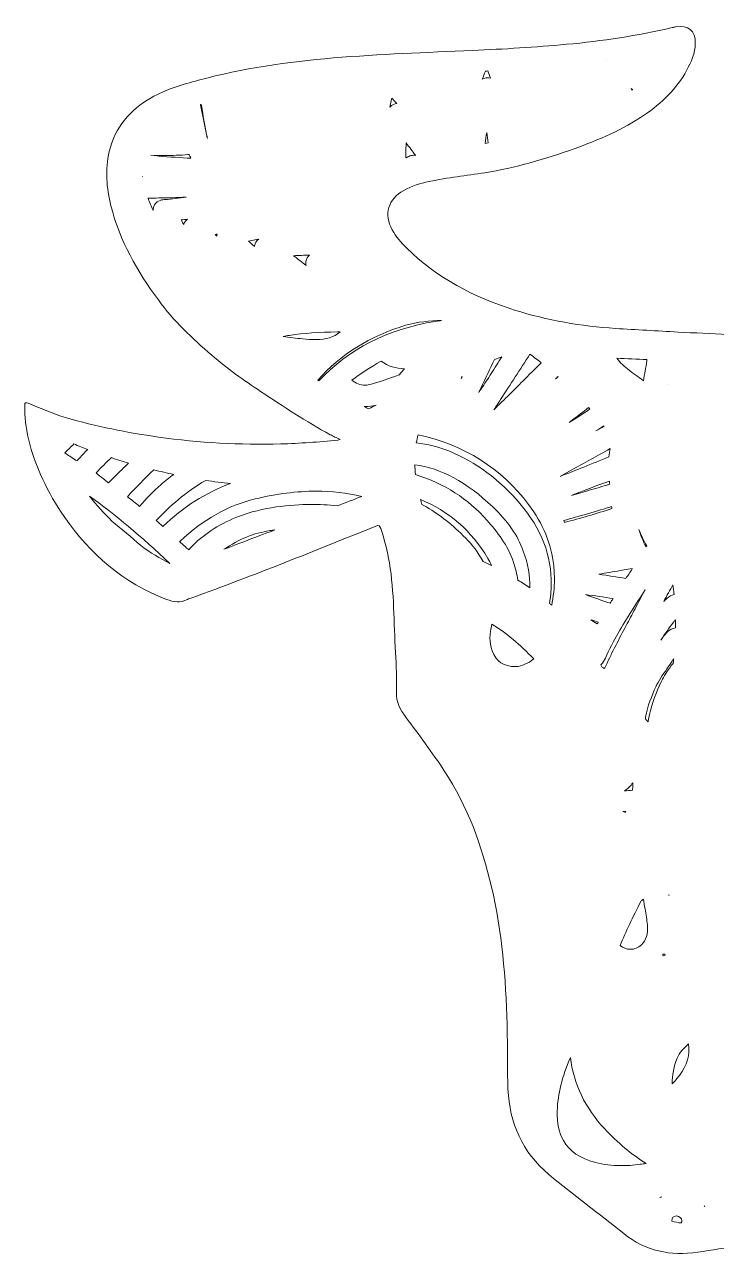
# Model space of a CAD drawing. Extents: x 86 to 1914, y -1775 to -226.
# Drawn here: x 86 to 957, y -1775 to -226 of the extents above; entities that cross this region are included whole.
import ezdxf

# ---------------------------------------------------------------- set-up
doc = ezdxf.new("R2010")
doc.units = 0
doc.header["$MEASUREMENT"] = 0
doc.layers.add('Layer 1', color=7, linetype='Continuous')

# ---------------------------------------------------------------- blocks, each defined once
blk = doc.blocks.new('block 2')
at = {"layer": 'Layer 1', "lineweight": 0}
for points, knots in [([(1909.2, -702.3), (1893.5, -708.4), (1878.2, -715.5), (1862.1, -720.2), (1823.7, -731.4), (1784.5, -739.2), (1745, -744.8), (1694, -752.1), (1642.8, -754.8), (1591.3, -753.4), (1567.4, -752.8), (1543.5, -751.1), (1519.7, -748.6), (1519, -748.5), (1518.2, -748.3), (1516.5, -747.9), (1521.3, -745.6), (1525.3, -743.8), (1529.1, -741.8), (1559.4, -725.5), (1588, -706.3), (1616.7, -687.4), (1638, -673.4), (1658.7, -658.5), (1678, -641.9), (1702.6, -620.8), (1726.1, -598.7), (1745.3, -572.4), (1771.8, -536.3), (1794.1, -498), (1805, -454), (1810.6, -431.4), (1812.5, -408.6), (1807.1, -385.7), (1800, -355.1), (1781.2, -333.4), (1754.4, -318.1), (1735.8, -307.4), (1715.3, -301.6), (1694.8, -296), (1639.3, -281), (1582.5, -273), (1525.3, -268.1), (1467, -263.1), (1408.5, -261.3), (1350.1, -258.6), (1310.6, -256.9), (1271.2, -254.5), (1231.9, -250.9), (1187, -246.9), (1142.6, -240), (1098.8, -229.8), (1097.4, -229.5), (1096, -229.3), (1094.6, -229), (1078.6, -226.1), (1069.7, -233.5), (1069.8, -249.7), (1069.9, -262.1), (1075, -273.1), (1080.7, -283.7), (1093.3, -307.2), (1112.1, -324.9), (1133.8, -339.7), (1161.2, -358.4), (1191.4, -371.1), (1222.3, -382.3), (1258.9, -395.4), (1296.1, -406.2), (1334.6, -412.4), (1357.9, -416.2), (1381.4, -418.3), (1404.5, -423.4), (1415.7, -425.9), (1426.7, -428.9), (1436.7, -434.6), (1456.4, -445.6), (1461.8, -464.5), (1451.1, -484.3), (1446.4, -492.9), (1440, -500.1), (1433.1, -506.9), (1394.6, -544.9), (1348.2, -569.1), (1297.2, -585.1), (1255.8, -598.1), (1213.5, -605.3), (1170.3, -608.2), (1144, -609.9), (1117.8, -611.2), (1091.5, -612.8), (1070.7, -614), (1049.8, -614.3), (1028.9, -615.7), (1019.3, -616.3), (1009.6, -616.5), (1000, -616.5), (990.4, -616.5), (980.7, -616.3), (971.1, -615.7), (950.2, -614.3), (929.3, -614), (908.5, -612.8), (882.2, -611.2), (856, -609.9), (829.7, -608.2), (786.5, -605.3), (744.2, -598.1), (702.8, -585.1), (651.8, -569.1), (605.4, -544.9), (566.9, -506.9), (560, -500.1), (553.6, -492.9), (548.9, -484.3), (538.2, -464.5), (543.6, -445.6), (563.3, -434.6), (573.3, -428.9), (584.3, -425.9), (595.5, -423.4), (618.6, -418.3), (642.1, -416.2), (665.4, -412.4), (703.9, -406.2), (741.1, -395.4), (777.7, -382.3), (808.6, -371.1), (838.8, -358.4), (866.2, -339.7), (887.9, -324.9), (906.7, -307.2), (919.3, -283.7), (925, -273.1), (930.1, -262.1), (930.2, -249.7), (930.3, -233.5), (921.4, -226.1), (905.4, -229), (904, -229.3), (902.6, -229.5), (901.2, -229.8), (857.4, -240), (813, -246.9), (768.1, -250.9), (728.8, -254.5), (689.4, -256.9), (649.9, -258.6), (591.5, -261.3), (533, -263.1), (474.7, -268.1), (417.5, -273), (360.7, -281), (305.2, -296), (284.7, -301.6), (264.2, -307.4), (245.6, -318.1), (218.8, -333.4), (200, -355.1), (192.9, -385.7), (187.5, -408.6), (189.4, -431.4), (195, -454), (205.9, -498), (228.2, -536.3), (254.7, -572.4), (273.9, -598.7), (297.4, -620.8), (322, -641.9), (341.3, -658.5), (362, -673.4), (383.3, -687.4), (412, -706.3), (440.6, -725.5), (470.9, -741.8), (474.7, -743.8), (478.7, -745.6), (483.5, -747.9), (481.8, -748.3), (481, -748.5), (480.3, -748.6), (456.5, -751.1), (432.6, -752.8), (408.7, -753.4), (357.2, -754.8), (306, -752.1), (255, -744.8), (215.5, -739.2), (176.3, -731.4), (137.9, -720.2), (121.8, -715.5), (106.5, -708.4), (90.8, -702.3), (87.7, -701.1), (86.4, -701.1), (86.5, -705.1), (86.7, -719.2), (87.8, -733.3), (91.1, -747.1), (99.7, -782.6), (115.6, -815), (136.2, -844.9), (168.8, -892.2), (210.5, -928.1), (264.7, -948.9), (273.9, -952.4), (282.4, -954), (291.3, -948.9), (293, -948), (294.9, -947.7), (296.7, -947), (374.6, -918.8), (451.5, -888), (528.2, -856.7), (532.2, -855.1), (533.2, -856.2), (534.4, -859.7), (539.3, -873.8), (542.8, -888.3), (545.3, -903), (551.6, -940.3), (550.7, -978.1), (553, -1015.7), (554, -1032.3), (554.9, -1049), (554.2, -1065.6), (553.8, -1078.1), (558.8, -1087.4), (565.9, -1096.9), (582.4, -1119.2), (599.1, -1141.4), (614.4, -1164.5), (643.8, -1209.1), (661.6, -1258.6), (673.7, -1310.4), (687.1, -1367.2), (691.8, -1425.2), (693.4, -1483.4), (694.2, -1510.5), (693.3, -1537.6), (694.5, -1564.7), (696.5, -1608), (712.6, -1644.2), (746.1, -1672.3), (776.7, -1698), (809.1, -1721.5), (840.2, -1746.5), (867.5, -1768.4), (898.9, -1775.2), (933.3, -1769.9), (951, -1767.2), (968.6, -1764.2), (986.5, -1762.9), (991, -1762.5), (995.5, -1762.4), (1000, -1762.4), (1004.5, -1762.4), (1009, -1762.5), (1013.5, -1762.9), (1031.4, -1764.2), (1049, -1767.2), (1066.7, -1769.9), (1101.1, -1775.2), (1132.5, -1768.4), (1159.8, -1746.5), (1190.9, -1721.5), (1223.2, -1698), (1253.9, -1672.3), (1287.4, -1644.2), (1303.5, -1608), (1305.5, -1564.7), (1306.7, -1537.6), (1305.8, -1510.5), (1306.6, -1483.4), (1308.2, -1425.2), (1312.9, -1367.2), (1326.3, -1310.4), (1338.4, -1258.6), (1356.2, -1209.1), (1385.6, -1164.5), (1400.9, -1141.4), (1417.6, -1119.2), (1434.1, -1096.9), (1441.2, -1087.4), (1446.2, -1078.1), (1445.8, -1065.6), (1445.1, -1049), (1446, -1032.3), (1447, -1015.7), (1449.3, -978.1), (1448.4, -940.3), (1454.7, -903), (1457.2, -888.3), (1460.7, -873.8), (1465.6, -859.7), (1466.8, -856.2), (1467.8, -855.1), (1471.8, -856.7), (1548.5, -888), (1625.4, -918.8), (1703.3, -947), (1705.1, -947.7), (1707, -948), (1708.7, -948.9), (1717.6, -954), (1726.1, -952.4), (1735.3, -948.9), (1789.5, -928.1), (1831.2, -892.2), (1863.8, -844.9), (1884.4, -815), (1900.3, -782.6), (1908.9, -747.1), (1912.2, -733.3), (1913.3, -719.2), (1913.5, -705.1), (1913.6, -701.1), (1912.3, -701.1), (1909.2, -702.3)], [0, 0, 0, 0, 1, 1, 1, 2, 2, 2, 3, 3, 3, 4, 4, 4, 5, 5, 5, 6, 6, 6, 7, 7, 7, 8, 8, 8, 9, 9, 9, 10, 10, 10, 11, 11, 11, 12, 12, 12, 13, 13, 13, 14, 14, 14, 15, 15, 15, 16, 16, 16, 17, 17, 17, 18, 18, 18, 19, 19, 19, 20, 20, 20, 21, 21, 21, 22, 22, 22, 23, 23, 23, 24, 24, 24, 25, 25, 25, 26, 26, 26, 27, 27, 27, 28, 28, 28, 29, 29, 29, 30, 30, 30, 31, 31, 31, 32, 32, 32, 33, 33, 33, 34, 34, 34, 35, 35, 35, 36, 36, 36, 37, 37, 37, 38, 38, 38, 39, 39, 39, 40, 40, 40, 41, 41, 41, 42, 42, 42, 43, 43, 43, 44, 44, 44, 45, 45, 45, 46, 46, 46, 47, 47, 47, 48, 48, 48, 49, 49, 49, 50, 50, 50, 51, 51, 51, 52, 52, 52, 53, 53, 53, 54, 54, 54, 55, 55, 55, 56, 56, 56, 57, 57, 57, 58, 58, 58, 59, 59, 59, 60, 60, 60, 61, 61, 61, 62, 62, 62, 63, 63, 63, 64, 64, 64, 65, 65, 65, 66, 66, 66, 67, 67, 67, 68, 68, 68, 69, 69, 69, 70, 70, 70, 71, 71, 71, 72, 72, 72, 73, 73, 73, 74, 74, 74, 75, 75, 75, 76, 76, 76, 77, 77, 77, 78, 78, 78, 79, 79, 79, 80, 80, 80, 81, 81, 81, 82, 82, 82, 83, 83, 83, 84, 84, 84, 85, 85, 85, 86, 86, 86, 87, 87, 87, 88, 88, 88, 89, 89, 89, 90, 90, 90, 91, 91, 91, 92, 92, 92, 93, 93, 93, 94, 94, 94, 95, 95, 95, 96, 96, 96, 97, 97, 97, 98, 98, 98, 99, 99, 99, 100, 100, 100, 101, 101, 101, 102, 102, 102, 103, 103, 103, 104, 104, 104, 105, 105, 105, 106, 106, 106, 106]), ([(818.5, -270.9), (818.5, -270.9), (818.5, -270.9), (818.5, -270.9), (818.5, -270.9), (818.6, -270.9), (818.6, -270.9), (818.6, -270.9), (818.5, -270.9), (818.5, -270.9)], [0, 0, 0, 0, 1, 1, 1, 2, 2, 2, 3, 3, 3, 3]), ([(668.5, -292.9), (666.2, -292.9), (664.1, -293.5), (662.1, -294.6), (663.4, -291.2), (664.8, -287.9), (666.2, -284.5), (667.2, -284.5), (668.2, -284.4), (669.2, -284.4), (670.3, -287.4), (671.4, -290.5), (672.4, -293.5), (670.7, -293), (669.3, -292.9), (668.5, -292.9)], [0, 0, 0, 0, 1, 1, 1, 2, 2, 2, 3, 3, 3, 4, 4, 4, 5, 5, 5, 5]), ([(850.3, -308.7), (850.3, -308.7), (849.3, -306.6), (849.3, -306.6), (850.1, -307), (850.8, -307.4), (851.6, -307.8), (851.2, -308.1), (850.7, -308.4), (850.3, -308.7)], [0, 0, 0, 0, 1, 1, 1, 2, 2, 2, 3, 3, 3, 3]), ([(545.9, -330.1), (546.6, -326.4), (547.5, -322.7), (548.4, -318.8), (550.4, -320.9), (552.5, -323.1), (554.6, -325.3), (552.4, -325.5), (548.7, -326.5), (545.9, -330.1)], [0, 0, 0, 0, 1, 1, 1, 2, 2, 2, 3, 3, 3, 3]), ([(315.3, -364.1), (312.9, -353.2), (310.7, -342), (308.5, -331.2), (308.5, -331.2), (307.6, -326.8), (307.6, -326.8), (307.9, -326.7), (308.3, -326.6), (308.7, -326.4), (308.9, -327.4), (309, -328.4), (309.2, -329.4), (310.8, -340.1), (312.7, -352), (315.3, -364.1)], [0, 0, 0, 0, 1, 1, 1, 2, 2, 2, 3, 3, 3, 4, 4, 4, 5, 5, 5, 5]), ([(315.3, -364.4), (315.7, -366.1), (316.1, -367.8), (316.4, -369.4), (316.2, -368.6), (316, -367.7), (315.8, -366.8), (315.7, -366), (315.5, -365.2), (315.3, -364.4)], [0, 0, 0, 0, 1, 1, 1, 2, 2, 2, 3, 3, 3, 3]), ([(665.8, -375.5), (666.3, -370.9), (667, -366.4), (667.7, -361.9), (668.4, -366.2), (669, -370.5), (669.5, -374.8), (668.3, -375.1), (667, -375.3), (665.8, -375.5)], [0, 0, 0, 0, 1, 1, 1, 2, 2, 2, 3, 3, 3, 3]), ([(565.9, -393.7), (565.9, -390.1), (566, -386.5), (566.1, -383), (566.2, -380.3), (566.3, -377.6), (566.3, -374.9), (570.5, -380.2), (574.4, -385.4), (578, -390.5), (577.9, -390.5), (577.9, -390.5), (577.8, -390.6), (577.2, -390.4), (576.5, -390.4), (575.9, -390.4), (574.7, -390.4), (573.5, -390.6), (572.4, -390.8), (570.5, -391.3), (568.7, -392.2), (567.1, -393.4), (566.7, -393.5), (566.3, -393.6), (565.9, -393.7)], [0, 0, 0, 0, 1, 1, 1, 2, 2, 2, 3, 3, 3, 4, 4, 4, 5, 5, 5, 6, 6, 6, 7, 7, 7, 8, 8, 8, 8]), ([(291.9, -389.6), (292.5, -389.5), (293, -389.5), (293.6, -389.4), (293.9, -390.1), (294.1, -390.8), (294.4, -391.4), (294.7, -392.3), (295.1, -393.2), (295.4, -394.1), (295.4, -394.1), (290.9, -394.1), (290.9, -394.1), (290.9, -394.1), (285.8, -393.7), (285.8, -393.7), (272.4, -392.8), (258.6, -391.8), (245, -390.4), (250.7, -390.6), (256.3, -390.8), (261.8, -390.8), (272.1, -390.8), (282.3, -390.4), (291.9, -389.6)], [0, 0, 0, 0, 1, 1, 1, 2, 2, 2, 3, 3, 3, 4, 4, 4, 5, 5, 5, 6, 6, 6, 7, 7, 7, 8, 8, 8, 8]), ([(235.3, -417.3), (235.3, -417.3), (234.9, -417.3), (234.9, -417.3), (234.9, -417.3), (234.9, -417.2), (234.9, -417.2), (235, -417.3), (235.2, -417.3), (235.3, -417.3)], [0, 0, 0, 0, 1, 1, 1, 2, 2, 2, 3, 3, 3, 3]), ([(255.1, -444.1), (266.4, -443.9), (278, -443.7), (289.6, -443.1), (280.7, -444.5), (271.8, -445.6), (262.9, -446.1), (260.4, -446.3), (253.6, -446.6), (249.9, -452.7), (248.5, -455.2), (248.1, -457.7), (248.2, -460), (245.8, -454.8), (243.6, -449.6), (241.7, -444.4), (246.2, -444.3), (250.7, -444.2), (255.1, -444.1)], [0, 0, 0, 0, 1, 1, 1, 2, 2, 2, 3, 3, 3, 4, 4, 4, 5, 5, 5, 6, 6, 6, 6]), ([(291.3, -470.8), (289.5, -472.3), (287.8, -474.2), (286.9, -477), (286.8, -477.2), (286.7, -477.4), (286.7, -477.7), (285.6, -475.8), (284.5, -473.8), (283.4, -471.8), (286, -471.5), (288.7, -471.2), (291.3, -470.8)], [0, 0, 0, 0, 1, 1, 1, 2, 2, 2, 3, 3, 3, 4, 4, 4, 4]), ([(328.5, -489.6), (328.4, -490.5), (328.3, -491.4), (328.4, -492.2), (327.7, -491.5), (327, -490.8), (326.2, -490.1), (327, -489.9), (327.8, -489.8), (328.5, -489.6)], [0, 0, 0, 0, 1, 1, 1, 2, 2, 2, 3, 3, 3, 3]), ([(380.9, -495.9), (378.1, -498), (376.3, -500.8), (375.6, -504.4), (375.5, -504.7), (375.5, -505), (375.5, -505.3), (373, -503.1), (370.6, -500.8), (368.2, -498.5), (372.4, -497.5), (376.7, -496.6), (380.9, -495.9)], [0, 0, 0, 0, 1, 1, 1, 2, 2, 2, 3, 3, 3, 4, 4, 4, 4]), ([(440.6, -528.9), (435.3, -525), (430.1, -520.9), (424.7, -516.7), (431.3, -516.4), (438, -516.2), (444.7, -516.1), (442.1, -518.3), (441, -520.8), (440.5, -522.9), (440.1, -524.5), (440, -526.6), (440.6, -528.9)], [0, 0, 0, 0, 1, 1, 1, 2, 2, 2, 3, 3, 3, 4, 4, 4, 4]), ([(455.1, -673.2), (483.9, -640.9), (521.1, -617.7), (565.7, -604.2), (580.5, -599.8), (596.7, -598.7), (610.9, -598.2), (608.4, -598.5), (605.9, -598.9), (603.4, -599.3), (542.4, -609.3), (494.4, -633.8), (456.7, -674.1), (456.2, -673.8), (455.6, -673.5), (455.1, -673.2)], [0, 0, 0, 0, 1, 1, 1, 2, 2, 2, 3, 3, 3, 4, 4, 4, 5, 5, 5, 5]), ([(480.2, -612.6), (480.2, -612.6), (480.6, -612.5), (480.6, -612.5), (481.5, -612.5), (482.5, -612.5), (483.4, -612.4), (483.3, -612.5), (483.3, -612.5), (483.2, -612.6), (475.3, -619.2), (465.9, -622.2), (452.7, -622.2), (447.6, -622.2), (442.5, -621.8), (436.3, -621.3), (427.8, -620.5), (419.6, -619.5), (411.6, -618.2), (414.2, -617.8), (416.9, -617.4), (419.8, -616.9), (437.4, -614.2), (457.1, -612.8), (480.2, -612.6)], [0, 0, 0, 0, 1, 1, 1, 2, 2, 2, 3, 3, 3, 4, 4, 4, 5, 5, 5, 6, 6, 6, 7, 7, 7, 8, 8, 8, 8]), ([(556.2, -667), (546, -670.9), (532.6, -675.7), (518.8, -679), (517.6, -679.3), (516.3, -679.5), (514.8, -679.5), (509, -679.5), (502.6, -677), (498.2, -673.3), (508.4, -665.3), (520.3, -657.6), (535, -649.4), (543.6, -655.5), (553.4, -658.7), (564.2, -659), (562.1, -661.4), (560, -663.9), (557.9, -666.4), (557.4, -666.6), (556.8, -666.8), (556.2, -667)], [0, 0, 0, 0, 1, 1, 1, 2, 2, 2, 3, 3, 3, 4, 4, 4, 5, 5, 5, 6, 6, 6, 7, 7, 7, 7]), ([(686.8, -643.9), (682.3, -650.8), (677.7, -657.9), (673.3, -665), (669.3, -671.4), (665, -677.9), (660.8, -684.1), (659.7, -685.7), (658.7, -687.2), (657.7, -688.8), (657.7, -688.8), (660.7, -682.4), (660.7, -682.4), (666.3, -670.6), (672, -658.8), (677.7, -647.1), (680.7, -645.9), (683.8, -644.8), (686.8, -643.9)], [0, 0, 0, 0, 1, 1, 1, 2, 2, 2, 3, 3, 3, 4, 4, 4, 5, 5, 5, 6, 6, 6, 6]), ([(724.1, -663.5), (719.9, -667.7), (715.5, -672), (711.2, -676.4), (704.9, -683), (698.2, -689.6), (691.6, -696), (687.7, -699.7), (683.9, -703.4), (680.1, -707.1), (679, -708.2), (677.9, -709.3), (676.8, -710.4), (679.7, -706.1), (682.5, -701.8), (685.3, -697.5), (697.6, -678.6), (709.9, -659.6), (722.2, -640.7), (726.9, -644.1), (731.7, -647.6), (736.3, -651.3), (732.4, -655.4), (728.2, -659.5), (724.1, -663.5)], [0, 0, 0, 0, 1, 1, 1, 2, 2, 2, 3, 3, 3, 4, 4, 4, 5, 5, 5, 6, 6, 6, 7, 7, 7, 8, 8, 8, 8]), ([(869.1, -649), (868.6, -653.1), (867.8, -657.4), (867.1, -661.5), (866.4, -665.6), (865.7, -669.8), (865, -674.1), (862.2, -671.9), (859.4, -669.9), (856.6, -667.9), (853.4, -665.6), (850.1, -663.2), (847.1, -660.8), (841.2, -656.1), (835.5, -651.4), (831.4, -645.8), (844, -646.3), (856.8, -646.8), (869.4, -647.3), (869.3, -647.8), (869.2, -648.4), (869.1, -649)], [0, 0, 0, 0, 1, 1, 1, 2, 2, 2, 3, 3, 3, 4, 4, 4, 5, 5, 5, 6, 6, 6, 7, 7, 7, 7]), ([(635.7, -671), (635.9, -670.3), (636.2, -669.7), (636.4, -669), (636.5, -668.9), (636.6, -668.9), (636.8, -668.8), (636.4, -669.5), (636.1, -670.2), (635.7, -671)], [0, 0, 0, 0, 1, 1, 1, 2, 2, 2, 3, 3, 3, 3]), ([(757.5, -668.9), (756.5, -669.8), (755.4, -670.8), (754.4, -671.7), (755.4, -670.7), (756.3, -669.7), (757.3, -668.7), (757.4, -668.8), (757.5, -668.9), (757.5, -668.9)], [0, 0, 0, 0, 1, 1, 1, 2, 2, 2, 3, 3, 3, 3]), ([(896.4, -678.8), (896.4, -678.8), (896.4, -678.8), (896.4, -678.8), (896.5, -678.8), (896.6, -678.9), (896.6, -678.9), (896.6, -678.9), (896.5, -678.9), (896.4, -678.8)], [0, 0, 0, 0, 1, 1, 1, 2, 2, 2, 3, 3, 3, 3]), ([(514.6, -706.5), (519.1, -706.5), (523.7, -706), (528.6, -704.9), (525.6, -706.2), (522.6, -707.7), (519.5, -709.4), (517.5, -708.5), (515.6, -707.5), (513.6, -706.5), (513.9, -706.5), (514.2, -706.5), (514.6, -706.5)], [0, 0, 0, 0, 1, 1, 1, 2, 2, 2, 3, 3, 3, 4, 4, 4, 4]), ([(771.7, -726.5), (771.7, -726.5), (773, -725.4), (773, -725.4), (780.6, -719.6), (788.3, -713.7), (796, -707.6), (796.5, -708.2), (797.1, -708.8), (797.6, -709.5), (789.1, -715.2), (780.4, -720.9), (771.7, -726.5)], [0, 0, 0, 0, 1, 1, 1, 2, 2, 2, 3, 3, 3, 4, 4, 4, 4]), ([(752.8, -917.9), (752.9, -919.7), (753, -921.4), (753.1, -923.2), (752.9, -934.3), (751.7, -945.4), (749.5, -956.4), (748.6, -955.6), (747.7, -954.8), (746.8, -954), (748, -946), (748.7, -938.3), (748.9, -930.7), (749.7, -894.1), (736.8, -860.6), (709.5, -828.4), (684.2, -798.5), (654.1, -776.3), (619.9, -762.3), (607, -757), (593.6, -753.6), (579.2, -752.1), (579.8, -748.7), (580.6, -745.3), (581.5, -742.1), (639.6, -754.6), (686.3, -784), (720.5, -829.6), (738.6, -853.7), (749.2, -879.6), (752.1, -906.5), (752.5, -910.2), (752.7, -913.9), (752.8, -917.9)], [0, 0, 0, 0, 1, 1, 1, 2, 2, 2, 3, 3, 3, 4, 4, 4, 5, 5, 5, 6, 6, 6, 7, 7, 7, 8, 8, 8, 9, 9, 9, 10, 10, 10, 11, 11, 11, 11]), ([(805.1, -737.1), (808.4, -735), (811.8, -732.9), (815.1, -730.8), (815.2, -731), (815.3, -731.1), (815.5, -731.3), (812, -733.3), (808.6, -735.2), (805.1, -737.1)], [0, 0, 0, 0, 1, 1, 1, 2, 2, 2, 3, 3, 3, 3]), ([(165.8, -760.3), (161.6, -764.5), (157.5, -768.9), (153.5, -773.4), (153.2, -773.7), (152.8, -774.2), (152.3, -774.7), (151.7, -774.4), (151.1, -774), (150.6, -773.7), (148.1, -772.2), (145.6, -770.5), (143.2, -768.8), (141.1, -767.5), (139.1, -766.1), (136.9, -764.7), (140.8, -760.9), (144.6, -757.1), (148.4, -753.5), (154.1, -755.8), (159.9, -758.1), (165.8, -760.3)], [0, 0, 0, 0, 1, 1, 1, 2, 2, 2, 3, 3, 3, 4, 4, 4, 5, 5, 5, 6, 6, 6, 7, 7, 7, 7]), ([(217.2, -777.5), (215.1, -779.5), (213, -781.6), (210.9, -783.6), (204.6, -789.8), (198.2, -796), (191.9, -802.4), (189.7, -800.7), (187.6, -799), (185.7, -797.5), (182.6, -795.1), (179.4, -792.6), (176.4, -790), (182.8, -783), (189.1, -776.7), (195.5, -770.7), (202.6, -773.1), (209.9, -775.3), (217.2, -777.5)], [0, 0, 0, 0, 1, 1, 1, 2, 2, 2, 3, 3, 3, 4, 4, 4, 5, 5, 5, 6, 6, 6, 6]), ([(760.1, -794.3), (760.1, -794.3), (774.1, -786.5), (774.1, -786.5), (790.3, -777.4), (806.6, -768.4), (822.9, -759.4), (822.5, -762.7), (822, -766.1), (821.6, -769.6), (799.7, -778.6), (779.3, -786.8), (760.1, -794.3)], [0, 0, 0, 0, 1, 1, 1, 2, 2, 2, 3, 3, 3, 4, 4, 4, 4]), ([(274, -791.8), (268.6, -795.8), (263.3, -800), (258.1, -804.5), (248.1, -813), (239.4, -822.6), (231.1, -832), (226, -827.8), (220.9, -823.8), (215.8, -819.8), (226.4, -808.4), (237.4, -796.8), (248.8, -786), (257.1, -788.1), (265.6, -790), (274, -791.8)], [0, 0, 0, 0, 1, 1, 1, 2, 2, 2, 3, 3, 3, 4, 4, 4, 5, 5, 5, 5]), ([(722, -934.6), (717.1, -931.1), (712.1, -927.8), (707.1, -924.7), (705.8, -917.3), (704, -909.8), (701.6, -902.4), (694.5, -880.6), (680.6, -863.7), (668.3, -849.6), (644.4, -822.4), (614.1, -803.1), (578.1, -792.1), (577.7, -787.8), (577.3, -783.7), (577.2, -779.6), (610.7, -784.1), (642.1, -801), (675.4, -832.7), (694, -850.3), (706.6, -868.4), (713.8, -888.1), (719.8, -904.3), (722.5, -919.6), (722, -934.6)], [0, 0, 0, 0, 1, 1, 1, 2, 2, 2, 3, 3, 3, 4, 4, 4, 5, 5, 5, 6, 6, 6, 7, 7, 7, 8, 8, 8, 8]), ([(345.5, -803.2), (313.8, -815.1), (285.7, -832.9), (260.4, -857.1), (257.7, -854.5), (254.8, -852.1), (252, -849.7), (268.8, -832.3), (289.1, -813.4), (314.2, -799.3), (324.5, -800.9), (335, -802.2), (345.5, -803.2)], [0, 0, 0, 0, 1, 1, 1, 2, 2, 2, 3, 3, 3, 4, 4, 4, 4]), ([(818.9, -805.3), (810.4, -807.8), (802, -810.3), (793.5, -812.7), (793.5, -812.7), (780.8, -816.5), (774.6, -818.3), (790.2, -812.1), (806.2, -805.7), (822.3, -800.1), (822.3, -800.2), (822.3, -800.4), (822.3, -800.4), (822.4, -801.4), (822.5, -802.9), (822.5, -804.2), (821.3, -804.6), (819.8, -805), (818.9, -805.3)], [0, 0, 0, 0, 1, 1, 1, 2, 2, 2, 3, 3, 3, 4, 4, 4, 5, 5, 5, 6, 6, 6, 6]), ([(269.2, -903.7), (256.7, -897.5), (244.6, -890.1), (232.4, -881.3), (220.6, -870.7), (208.5, -860.3), (196.3, -850.5), (186.4, -840.9), (177, -830.5), (168, -819.1), (200.3, -842.3), (233.2, -869.9), (269.2, -903.7)], [0, 0, 0, 0, 1, 1, 1, 2, 2, 2, 3, 3, 3, 4, 4, 4, 4]), ([(445.4, -829.5), (444.2, -829.5), (443.1, -829.5), (441.6, -829.5), (415.1, -830.5), (380.6, -833.5), (348.1, -847.7), (326, -857.4), (307.4, -870.4), (292.8, -886.6), (291.1, -885.1), (289.4, -883.6), (287.8, -882.2), (285.5, -880.2), (283.3, -878.2), (281.3, -876.3), (281.5, -876.1), (281.7, -875.9), (281.9, -875.7), (311, -848.4), (342, -831), (376.6, -822.7), (403.7, -816.1), (428.7, -812.9), (453, -812.9), (472.7, -812.9), (491.9, -815.1), (510.5, -819.5), (500, -823.5), (489.6, -827.5), (479.7, -831.3), (468.7, -830.1), (457.1, -829.5), (445.4, -829.5)], [0, 0, 0, 0, 1, 1, 1, 2, 2, 2, 3, 3, 3, 4, 4, 4, 5, 5, 5, 6, 6, 6, 7, 7, 7, 8, 8, 8, 9, 9, 9, 10, 10, 10, 11, 11, 11, 11]), ([(673.9, -906.4), (670.6, -904.8), (667, -903.2), (663.2, -901.4), (656.9, -890), (649.8, -880.3), (641.4, -871.9), (624.9, -855.3), (608.9, -842.7), (592.5, -833.1), (590.5, -832), (588.3, -830.7), (586, -829.6), (585.4, -827.5), (584.8, -825.4), (584.3, -823.4), (619.9, -837.7), (648.5, -862.6), (669.3, -897.4), (671, -900.2), (672.5, -903.2), (673.9, -906.4)], [0, 0, 0, 0, 1, 1, 1, 2, 2, 2, 3, 3, 3, 4, 4, 4, 5, 5, 5, 6, 6, 6, 7, 7, 7, 7]), ([(794.4, -841.3), (806.4, -837.7), (816.1, -834.9), (824.9, -832.2), (824.9, -832.5), (825.2, -834.3), (825.3, -834.8), (805.7, -841), (785.6, -847.3), (765.5, -852.1), (765.2, -851.4), (764.9, -850.6), (764.6, -849.9), (773.9, -847.2), (784.2, -844.3), (794.4, -841.3)], [0, 0, 0, 0, 1, 1, 1, 2, 2, 2, 3, 3, 3, 4, 4, 4, 5, 5, 5, 5]), ([(337, -886), (356.2, -873.1), (375.1, -865.5), (395, -862.5), (397.1, -862.2), (399.1, -861.9), (401.1, -861.6), (389, -866.2), (344.3, -883.2), (337, -886)], [0, 0, 0, 0, 1, 1, 1, 2, 2, 2, 3, 3, 3, 3]), ([(868.2, -882.7), (865.8, -878.4), (863.7, -873.8), (861.8, -868.7), (860.9, -866.2), (860.1, -863.7), (859.3, -861), (862, -868), (865.2, -874.8), (869.1, -881.5), (868.8, -881.9), (868.5, -882.3), (868.2, -882.7)], [0, 0, 0, 0, 1, 1, 1, 2, 2, 2, 3, 3, 3, 4, 4, 4, 4]), ([(808.8, -917.3), (817.8, -915.8), (826.8, -914.3), (835.6, -912.8), (835.6, -912.8), (850.9, -910.2), (850.9, -910.2), (850.8, -910.3), (850.8, -910.5), (850.7, -910.6), (848.1, -914.8), (845.6, -918.9), (842.7, -922.6), (831.8, -920.9), (820.4, -919.1), (808.8, -917.3)], [0, 0, 0, 0, 1, 1, 1, 2, 2, 2, 3, 3, 3, 4, 4, 4, 5, 5, 5, 5]), ([(822.9, -953.8), (812.6, -950.4), (802.2, -946.6), (792.1, -942.9), (803.3, -944.4), (814.8, -946.1), (827, -948), (825.6, -950), (824.3, -952), (822.9, -953.8)], [0, 0, 0, 0, 1, 1, 1, 2, 2, 2, 3, 3, 3, 3]), ([(854.4, -960.8), (850.7, -967.9), (846.9, -975), (843.2, -981.9), (834.5, -998.2), (825.5, -1015.1), (817.6, -1032.5), (817.1, -1033.6), (816.4, -1034.8), (815.7, -1036), (815.2, -1035.8), (812.8, -1034.5), (812.8, -1034.5), (812.3, -1033.5), (811.7, -1032.5), (811.2, -1031.4), (814.3, -1028.9), (815.9, -1025.2), (817, -1022.8), (826.6, -1001), (839, -980.8), (849.9, -963.8), (855.6, -954.9), (861.4, -945.8), (867, -936.8), (862.7, -944.8), (858.6, -952.8), (854.4, -960.8)], [0, 0, 0, 0, 1, 1, 1, 2, 2, 2, 3, 3, 3, 4, 4, 4, 5, 5, 5, 6, 6, 6, 7, 7, 7, 8, 8, 8, 9, 9, 9, 9]), ([(890.5, -951.4), (894.4, -944.1), (898.2, -937.3), (902.1, -930.5), (902.6, -934.6), (903, -938.8), (903.4, -942.9), (900.2, -943.6), (897.3, -945.2), (894.5, -947.7), (893.2, -948.9), (891.8, -950.1), (890.5, -951.4)], [0, 0, 0, 0, 1, 1, 1, 2, 2, 2, 3, 3, 3, 4, 4, 4, 4]), ([(808.1, -977.7), (807.7, -978.4), (807.2, -979.1), (806.8, -979.8), (804.1, -978), (801.3, -976.2), (798.6, -974.5), (801.6, -975.5), (804.8, -976.6), (808.1, -977.7)], [0, 0, 0, 0, 1, 1, 1, 2, 2, 2, 3, 3, 3, 3]), ([(889.5, -996.5), (888.6, -997.7), (887.7, -998.9), (886.8, -1000.1), (891.9, -992.4), (897.3, -984.9), (902.8, -977.7), (903.5, -976.7), (904.3, -975.8), (905.2, -974.8), (905.2, -978.1), (905.2, -981.5), (905.2, -984.9), (897.3, -985.8), (892.7, -992.1), (889.5, -996.5)], [0, 0, 0, 0, 1, 1, 1, 2, 2, 2, 3, 3, 3, 4, 4, 4, 5, 5, 5, 5]), ([(726.9, -1023.9), (719.8, -1029.5), (711.8, -1033), (704.9, -1033.5), (704.9, -1033.5), (704.3, -1033.5), (704.3, -1033.5), (689, -1033.5), (679.6, -1027.1), (674.8, -1013.5), (671, -1002.8), (670.9, -991.7), (674.3, -980.3), (682.9, -985.2), (691.5, -991.4), (700.9, -999.3), (709.8, -1006.8), (718.3, -1014.8), (726.9, -1023.9)], [0, 0, 0, 0, 1, 1, 1, 2, 2, 2, 3, 3, 3, 4, 4, 4, 5, 5, 5, 6, 6, 6, 6]), ([(902.5, -1029.3), (902.4, -1029.5), (902.2, -1029.6), (902.1, -1029.8), (896.2, -1036.4), (892, -1043.6), (889.1, -1049.2), (883.1, -1060.5), (878.2, -1073), (873.9, -1088.5), (872.6, -1093.4), (871.6, -1098.2), (870.9, -1103), (870.3, -1102.3), (869.6, -1101.7), (869, -1101.1), (867.5, -1099.6), (867.3, -1098.9), (867.6, -1096.9), (870.1, -1083), (875.5, -1070), (880.5, -1059.1), (884.1, -1051.2), (889.1, -1043.9), (894.5, -1036.2), (896.5, -1033.3), (898.8, -1030), (900.9, -1026.7), (901.6, -1025.7), (902.3, -1024.6), (903.1, -1023.5), (902.9, -1025.4), (902.7, -1027.4), (902.5, -1029.3)], [0, 0, 0, 0, 1, 1, 1, 2, 2, 2, 3, 3, 3, 4, 4, 4, 5, 5, 5, 6, 6, 6, 7, 7, 7, 8, 8, 8, 9, 9, 9, 10, 10, 10, 11, 11, 11, 11]), ([(851.5, -1179.5), (851.5, -1179.6), (851.5, -1179.7), (851.5, -1179.8), (851.5, -1179.9), (851.4, -1182.3), (851.4, -1182.3), (851.4, -1184.6), (851.4, -1186.8), (851.3, -1188.9), (847.9, -1189.3), (844.5, -1189.5), (841.2, -1189.6), (845.3, -1186.9), (848.7, -1183.5), (851.5, -1179.5)], [0, 0, 0, 0, 1, 1, 1, 2, 2, 2, 3, 3, 3, 4, 4, 4, 5, 5, 5, 5]), ([(842.8, -1215.9), (842.8, -1215.9), (842.5, -1216.6), (842.5, -1216.6), (842.1, -1216.5), (841.8, -1216.5), (841.4, -1216.4), (840.6, -1216.3), (839.9, -1216.1), (839.2, -1215.9), (839.2, -1215.9), (842.8, -1215.9), (842.8, -1215.9)], [0, 0, 0, 0, 1, 1, 1, 2, 2, 2, 3, 3, 3, 4, 4, 4, 4]), ([(862.2, -1327.9), (863.1, -1327.3), (864, -1326.6), (864.9, -1325.8), (865.5, -1330), (866.3, -1334.1), (867, -1338.2), (868.2, -1345.2), (869.4, -1351.7), (869.9, -1358.3), (870.8, -1370.1), (868.6, -1377.5), (862.3, -1383.3), (858.3, -1387), (853.6, -1389), (848.5, -1389), (843.9, -1389), (839.3, -1387.3), (835.6, -1384.2), (842.6, -1367.3), (851.2, -1349.3), (862.2, -1327.9)], [0, 0, 0, 0, 1, 1, 1, 2, 2, 2, 3, 3, 3, 4, 4, 4, 5, 5, 5, 6, 6, 6, 7, 7, 7, 7]), ([(896.3, -1320.8), (896.5, -1320.8), (896.8, -1320.7), (897.1, -1320.6), (896.9, -1320.7), (896.5, -1320.9), (896.3, -1321), (896.3, -1320.9), (896.3, -1320.9), (896.3, -1320.8)], [0, 0, 0, 0, 1, 1, 1, 2, 2, 2, 3, 3, 3, 3]), ([(889.4, -1395.1), (889.4, -1395.1), (889.8, -1395), (890.5, -1395), (890.5, -1395), (890.5, -1395), (890.5, -1395), (891.7, -1395), (892.3, -1395.3), (892.3, -1396), (892.3, -1396.3), (892.2, -1396.5), (892.1, -1396.5), (891.8, -1396.9), (891.2, -1397.1), (890.5, -1397.1), (889.8, -1397.1), (889.5, -1396.9), (889.4, -1396.9), (889.4, -1396.9), (889.3, -1396.6), (889.3, -1396.1), (889.3, -1395.5), (889.4, -1395.2), (889.4, -1395.1)], [0, 0, 0, 0, 1, 1, 1, 2, 2, 2, 3, 3, 3, 4, 4, 4, 5, 5, 5, 6, 6, 6, 7, 7, 7, 8, 8, 8, 8]), ([(901, -1558.3), (901.4, -1547.3), (902.8, -1536.2), (907.3, -1526.1), (910.6, -1518.9), (915.4, -1512.9), (921.8, -1508), (923.6, -1521.7), (919.8, -1534.7), (910.1, -1547.7), (907.5, -1551.1), (904.6, -1554.6), (901, -1558.3)], [0, 0, 0, 0, 1, 1, 1, 2, 2, 2, 3, 3, 3, 4, 4, 4, 4]), ([(756.6, -1592.4), (757.1, -1571), (762.4, -1549.4), (773, -1525), (777.2, -1558.5), (791.6, -1588.5), (815.9, -1614.5), (832.8, -1632.7), (850.1, -1647.1), (868.3, -1658.4), (865.7, -1658.7), (863.2, -1659.1), (860.7, -1659.4), (852.1, -1660.6), (844.2, -1661.1), (836.7, -1661.1), (825.1, -1661.1), (814.6, -1659.8), (804.6, -1657.1), (784.9, -1651.9), (772, -1643.1), (764.2, -1629.4), (758.6, -1619.7), (756.2, -1608), (756.6, -1592.4)], [0, 0, 0, 0, 1, 1, 1, 2, 2, 2, 3, 3, 3, 4, 4, 4, 5, 5, 5, 6, 6, 6, 7, 7, 7, 8, 8, 8, 8]), ([(888.1, -1700.4), (887.6, -1700.8), (886.9, -1701), (886.1, -1701), (885.8, -1701), (885.6, -1701), (885.4, -1701), (886.3, -1700.8), (887.2, -1700.6), (888.1, -1700.4)], [0, 0, 0, 0, 1, 1, 1, 2, 2, 2, 3, 3, 3, 3]), ([(942.2, -1711.7), (942, -1712), (941.8, -1712.3), (941.7, -1712.6), (941.6, -1712.5), (941.6, -1712.5), (941.5, -1712.5), (941.8, -1712.2), (942, -1711.9), (942.2, -1711.7)], [0, 0, 0, 0, 1, 1, 1, 2, 2, 2, 3, 3, 3, 3]), ([(906.4, -1724.4), (910.1, -1724.4), (913.2, -1727.1), (913.3, -1730.3), (913.3, -1731.3), (913, -1732.3), (912.4, -1733.2), (908.4, -1732.7), (904.5, -1732), (900.6, -1731), (900.6, -1730.8), (900.6, -1730.5), (900.6, -1730.3), (900.6, -1726.6), (902.7, -1724.5), (906.3, -1724.4), (906.3, -1724.4), (906.4, -1724.4), (906.4, -1724.4)], [0, 0, 0, 0, 1, 1, 1, 2, 2, 2, 3, 3, 3, 4, 4, 4, 5, 5, 5, 6, 6, 6, 6])]:
    blk.add_open_spline(points, degree=3, knots=knots, dxfattribs=at)

msp = doc.modelspace()

# ---------------------------------------------------------------- block references
at = {"layer": 'Layer 1'}
msp.add_blockref('block 2', (0, 0), dxfattribs=at)

doc.saveas('drawing.dxf')
